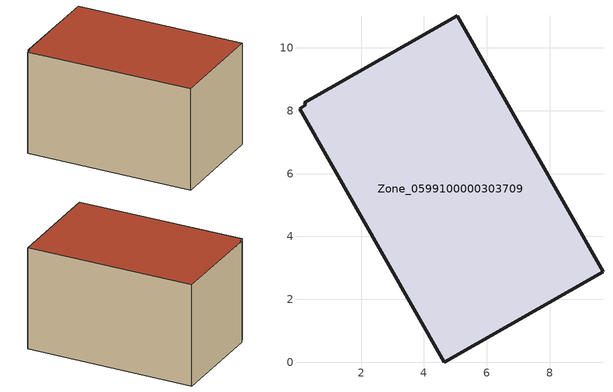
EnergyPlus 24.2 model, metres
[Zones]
Zone_0599100000303709
 floor ground (C_G): 0.04,8.07 0.23,8.18 0.2,8.25 5.06,11.02 9.7,2.88 4.64,0 z0
 wall outside (C_F): 9.7,2.88 5.06,11.02 0.2,8.25 0.23,8.18 0.04,8.07 4.64,0 9.7,2.88 z0:5.75
 roof outside (C_R): 0.23,8.18 0.04,8.07 4.64,0 9.7,2.88 5.06,11.02 0.2,8.25 z5.75
[BUILDING]
Pand.0599100000303709: North Axis=0; Terrain=City; Loads Convergence Tolerance Value=0.04; Temperature Convergence Tolerance Value=0.4; Solar Distribution=FullExterior; Maximum Number of Warmup Days=25; Minimum Number of Warmup Days=1
[Site:Location]
Rotterdam.The.Hague.AP_ZH_NLD Design_Conditions: Latitude=51.96; Longitude=4.45; Time Zone=1; Elevation=-4.5
[SITE:GROUNDTEMPERATURE:BUILDINGSURFACE]
18, 18, 18, 18, 18, 18, 18, 18, 18, 18, 18, 18
[MATERIAL] Thermal Absorptance=0.9; Solar Absorptance=0.7; Visible Absorptance=0.7
Name | Roughness | Thickness | Conductivity | Density | Specific Heat
G.TC.1946-1964 | MediumSmooth | 0.15 | 1 | 540 | 1210
F.TC.1946-1964 | Rough | 0.3 | 0.857143 | 1920 | 840
R.TC.1946-1964 | MediumRough | 0.2 | 0.235294 | 1500 | 1000
[CONSTRUCTION]
C_G: G.TC.1946-1964
C_F: F.TC.1946-1964
C_R: R.TC.1946-1964
[ZONE]
Zone_0599100000303709: Type=1; Multiplier=1; Ceiling Height=Autocalculate; Volume=Autocalculate; Floor Area=autocalculate; Part of Total Floor Area=Yes
[ZONEINFILTRATION:DESIGNFLOWRATE]
Infil_Zone_0599100000303709: Zone or ZoneList or Space or SpaceList=Zone_0599100000303709; Schedule=AlwaysOn; Design Flow Rate Calculation Method=Flow/Area; Flow Rate per Floor Area=0.003; Constant Term Coefficient=1; Temperature Term Coefficient=0; Velocity Term Coefficient=0; Velocity Squared Term Coefficient=0
[HVACTEMPLATE:ZONE:IDEALLOADSAIRSYSTEM]
Zone_0599100000303709: Maximum Heating Supply Air Temperature=50; Minimum Cooling Supply Air Temperature=13; Maximum Heating Supply Air Humidity Ratio=0.0156; Minimum Cooling Supply Air Humidity Ratio=0.0077; Heating Limit=NoLimit; Cooling Limit=NoLimit; Dehumidification Control Type=ConstantSensibleHeatRatio; Cooling Sensible Heat Ratio=0.7; Dehumidification Setpoint=60; Humidification Control Type=None; Humidification Setpoint=30; Outdoor Air Method=None; Outdoor Air Flow Rate per Person=0.00944; Outdoor Air Flow Rate per Zone Floor Area=0; Outdoor Air Flow Rate per Zone=0; Demand Controlled Ventilation Type=None; Outdoor Air Economizer Type=NoEconomizer; Heat Recovery Type=None; Sensible Heat Recovery Effectiveness=0.7; Latent Heat Recovery Effectiveness=0.65
[ZONECONTROL:THERMOSTAT]
ThermostatControl_Zone_0599100000303709: Zone or ZoneList=Zone_0599100000303709; Control Type Schedule=DualSetpointControlType; Control 1=Thermostat_Zone_0599100000303709; Temperature Difference Between Cutout And Setpoint=0
[THERMOSTATSETPOINT:DUALSETPOINT]
Thermostat_Zone_0599100000303709: Heating Setpoint Temperature Schedule=HeatingSetpoint_Zone_0599100000303709; Cooling Setpoint Temperature Schedule=CoolingSetpoint_Zone_0599100000303709
[SCHEDULE:COMPACT]
HeatingSetpoint_Zone_0599100000303709: Through: 12/31, For: AllDays, Until: 24:00, 21
CoolingSetpoint_Zone_0599100000303709: Through: 12/31, For: AllDays, Until: 24:00, 24
DualSetpointControlType: Through: 12/31, For: AllDays, Until: 24:00, 4
AlwaysOn: Through: 12/31, For: AllDays, Until: 24:00, 1
